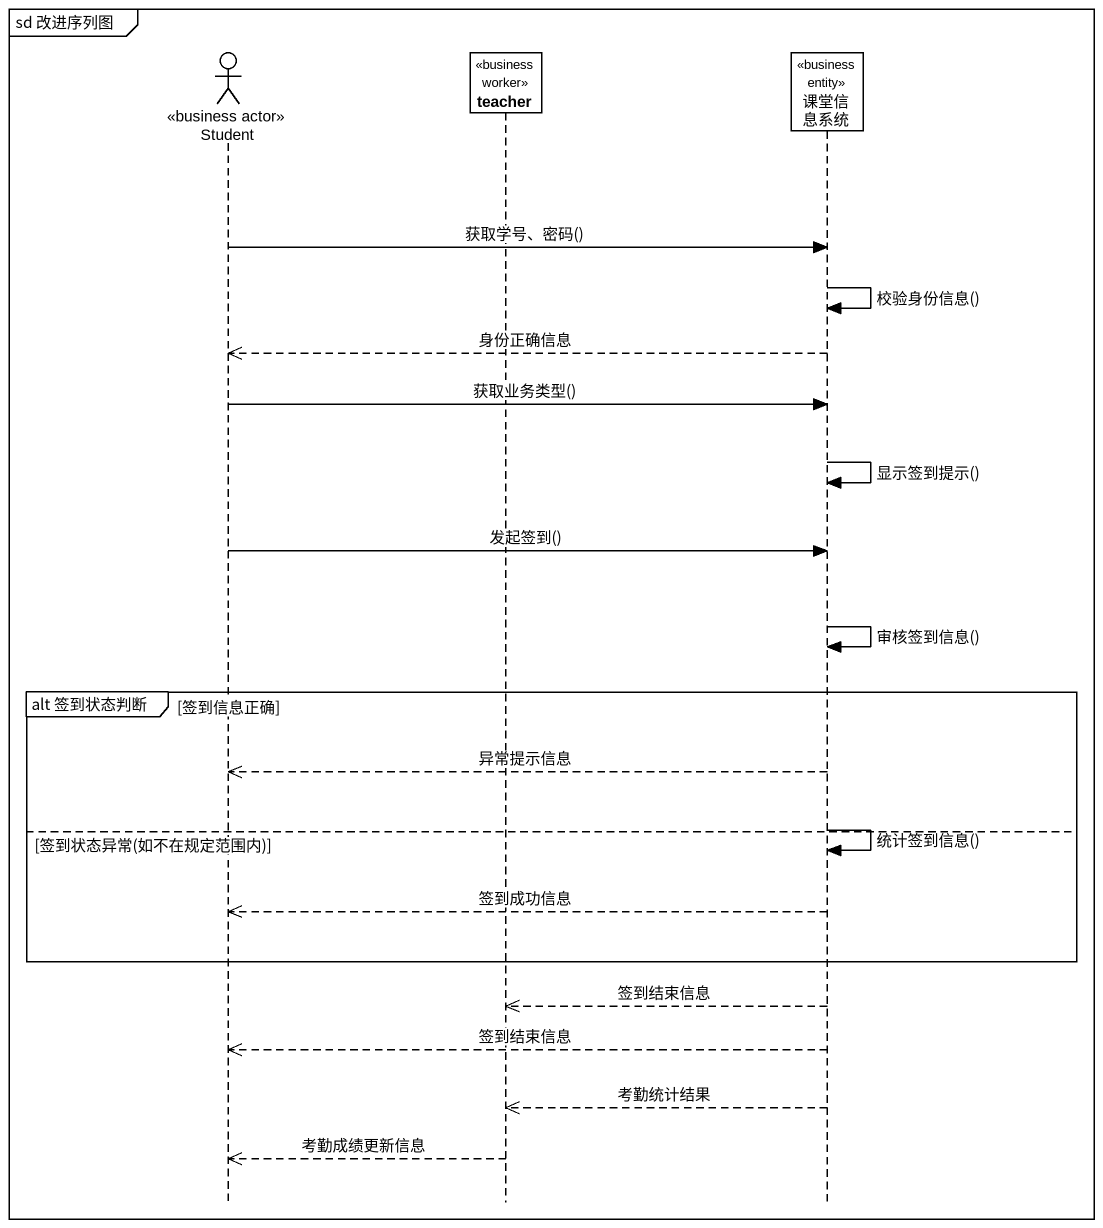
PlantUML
@startuml
mainframe sd 改进序列图
hide footbox
actor Student <<business actor>>
participant teacher <<business worker>>
participant 课堂信息系统 <<business entity>>

Student -> 课堂信息系统 : 获取学号、密码()
课堂信息系统 -> 课堂信息系统 : 校验身份信息()
课堂信息系统 -->> Student : 身份正确信息
Student -> 课堂信息系统 : 获取业务类型()
课堂信息系统 -> 课堂信息系统 : 显示签到提示()
Student -> 课堂信息系统 : 发起签到()
课堂信息系统 -> 课堂信息系统 : 审核签到信息()
group alt 签到状态判断 [签到信息正确]
  课堂信息系统 -->> Student : 异常提示信息
  课堂信息系统 -> 课堂信息系统 : 统计签到信息()
else 签到状态异常(如不在规定范围内)
  课堂信息系统 -->> Student : 签到成功信息
end
课堂信息系统 -->> teacher : 签到结束信息
课堂信息系统 -->> Student : 签到结束信息
课堂信息系统 -->> teacher : 考勤统计结果
teacher -->> Student : 考勤成绩更新信息
@enduml
